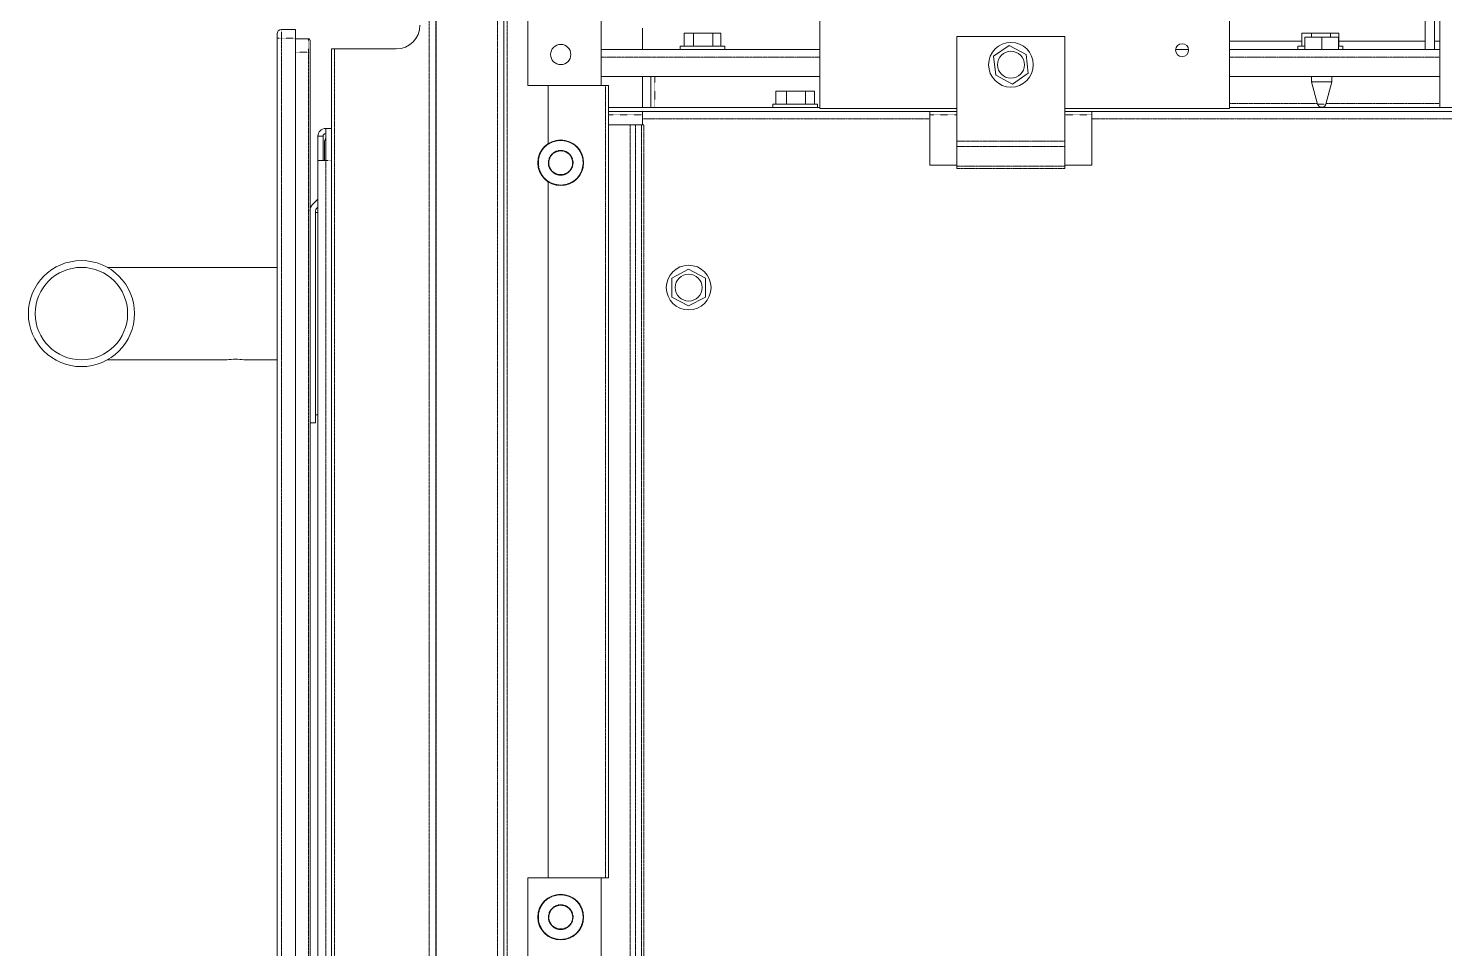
# Model space of a CAD drawing. Header units: millimetres. Extents: x 60499 to 556746, y 248297 to 497145.
# Drawn here: x 100987 to 112014, y 340169 to 347337 of the extents above; entities that cross this region are included whole.
import ezdxf

# ---------------------------------------------------------------- set-up
doc = ezdxf.new("R2010")
doc.units = ezdxf.units.MM
doc.linetypes.add('PHANTOM', pattern=[20, 10, -2, 2, -2, 2, -2])

msp = doc.modelspace()

# ---------------------------------------------------------------- linework, layer by layer
at = {"color": 7, "linetype": 'PHANTOM', "lineweight": 13, "ltscale": 0.03937}
for p, q in [((104109, 370777), (104109, 327725)), ((104161, 370777), (104161, 327725)), ((104639, 327725), (104639, 369401)), ((104715, 369401), (104715, 327725)), ((102957, 329444), (102957, 347261)), ((103167, 347151), (103167, 329503)), ((103372, 347177), (103372, 330169)), ((107149, 347111), (105447, 347111)), ((111977, 347111), (110338, 347111)), ((105481, 340720), (105481, 346892)), ((111023, 346752), (110338, 346752)), ((111977, 346752), (111091, 346752)), ((105673, 346585), (105673, 330173)), ((105715, 346585), (105715, 330173)), ((105762, 330173), (105762, 346585)), ((105769, 346631), (108007, 346631)), ((105780, 330173), (105780, 346585)), ((109267, 346631), (116405, 346631)), ((108217, 346458), (109057, 346458)), ((108217, 346416), (109057, 346416)), ((103302, 346307), (103302, 329591)), ((109057, 346264), (108217, 346264)), ((109057, 346246), (108217, 346246))]:
    msp.add_line(p, q, dxfattribs=at)
at = {"color": 7, "lineweight": 13, "ltscale": 0.03937}
for p, q in [((104159, 370777), (104159, 327725)), ((104689, 327725), (104689, 369401)), ((104875, 348068), (104875, 346892)), ((105447, 346892), (105447, 348068)), ((107149, 346713), (107149, 347825)), ((110338, 346713), (110338, 347629)), ((111977, 346721), (111977, 347629)), ((102924, 329444), (102924, 347261)), ((103067, 329444), (103067, 347261)), ((109057, 347273), (108217, 347273)), ((108217, 347273), (108217, 346458)), ((109057, 347273), (109057, 346458)), ((103180, 347151), (103180, 329503)), ((103348, 330193), (103348, 347177)), ((105447, 347172), (107149, 347172)), ((110338, 347172), (111977, 347172)), ((111189, 347238), (111862, 347238)), ((105447, 346962), (107149, 346962)), ((110338, 346962), (111977, 346962)), ((105505, 346892), (105505, 340720)), ((107149, 346721), (105505, 346721)), ((107149, 346713), (108217, 346713)), ((109057, 346713), (110338, 346713)), ((113802, 346721), (110338, 346721)), ((105505, 346690), (108217, 346690)), ((109057, 346690), (116615, 346690)), ((103241, 329591), (103241, 346307)), ((105033, 346142), (105033, 340720)), ((103223, 345916), (103223, 344265)), ((102924, 345475), (101603, 345475)), ((102924, 345475), (101603, 345475)), ((102535, 344755), (101603, 344755))]:
    msp.add_line(p, q, dxfattribs=at)
at = {"color": 7, "lineweight": 13, "ltscale": 0.013613}
for p, q in [((111862, 347172), (111862, 347629)), ((111936, 347172), (111936, 347629))]:
    msp.add_line(p, q, dxfattribs=at)
at = {"color": 7, "lineweight": 13, "ltscale": 0.000999991}
msp.add_line((102924, 347294), (102924, 347261), dxfattribs=at)
at = {"color": 7, "linetype": 'PHANTOM', "lineweight": 13, "ltscale": 0.001}
msp.add_line((102924, 347261), (102957, 347261), dxfattribs=at)
at = {"color": 7, "linetype": 'PHANTOM', "lineweight": 13, "ltscale": 1.57422e-05}
msp.add_line((102957, 347328), (102957, 347328), dxfattribs=at)
at = {"color": 7, "linetype": 'PHANTOM', "lineweight": 13, "ltscale": 0.002}
msp.add_line((102957, 347328), (102957, 347261), dxfattribs=at)
at = {"color": 7, "lineweight": 13, "ltscale": 0.00325}
msp.add_line((102957, 347328), (103067, 347328), dxfattribs=at)
at = {"color": 7, "linetype": 'PHANTOM', "lineweight": 13, "ltscale": 0.00325}
msp.add_line((102957, 347261), (103067, 347261), dxfattribs=at)
at = {"color": 7, "lineweight": 13, "ltscale": 1.46585e-05}
msp.add_line((103049, 347328), (103050, 347328), dxfattribs=at)
at = {"color": 7, "lineweight": 13, "ltscale": 0.002}
msp.add_line((103067, 347328), (103067, 347261), dxfattribs=at)
at = {"color": 7, "lineweight": 13, "ltscale": 0.003}
for p, q in [((103067, 347256), (103167, 347256)), ((106093, 347198), (106093, 347298)), ((106167, 347198), (106167, 347298)), ((106315, 347198), (106315, 347298)), ((106378, 347198), (106378, 347298)), ((110903, 347198), (110903, 347298)), ((111189, 347198), (111189, 347298)), ((106807, 346747), (106807, 346847)), ((106890, 346747), (106890, 346847)), ((107038, 346747), (107038, 346847)), ((107108, 346747), (107108, 346847))]:
    msp.add_line(p, q, dxfattribs=at)
at = {"color": 7, "linetype": 'PHANTOM', "lineweight": 13, "ltscale": 0.003125}
msp.add_line((103167, 347256), (103167, 347151), dxfattribs=at)
at = {"color": 7, "lineweight": 13, "ltscale": 0.004925}
msp.add_line((105769, 347337), (105769, 347172), dxfattribs=at)
at = {"color": 7, "lineweight": 13, "ltscale": 0.002203}
for p, q in [((106093, 347298), (106167, 347298)), ((110903, 347298), (110977, 347298))]:
    msp.add_line(p, q, dxfattribs=at)
at = {"color": 7, "lineweight": 13, "ltscale": 0.004401}
for p, q in [((106167, 347298), (106315, 347298)), ((110977, 347298), (111125, 347298))]:
    msp.add_line(p, q, dxfattribs=at)
at = {"color": 7, "lineweight": 13, "ltscale": 0.001889}
for p, q in [((106315, 347298), (106378, 347298)), ((111125, 347298), (111189, 347298))]:
    msp.add_line(p, q, dxfattribs=at)
at = {"color": 7, "lineweight": 13, "ltscale": 0.0039}
for p, q in [((110926, 347268), (111057, 347268)), ((111057, 347268), (111188, 347268))]:
    msp.add_line(p, q, dxfattribs=at)
at = {"color": 7, "lineweight": 13, "ltscale": 0.002875}
for p, q in [((110926, 347172), (110926, 347268)), ((111057, 347172), (111057, 347268)), ((111188, 347172), (111188, 347268))]:
    msp.add_line(p, q, dxfattribs=at)
at = {"color": 7, "lineweight": 13, "ltscale": 0.000899968}
for p, q in [((110977, 347268), (110977, 347298)), ((111125, 347268), (111125, 347298))]:
    msp.add_line(p, q, dxfattribs=at)
at = {"color": 7, "linetype": 'PHANTOM', "lineweight": 13, "ltscale": 0.003}
msp.add_line((103067, 347151), (103167, 347151), dxfattribs=at)
at = {"color": 7, "linetype": 'PHANTOM', "lineweight": 13, "ltscale": 0.000375102}
msp.add_line((103167, 347151), (103180, 347151), dxfattribs=at)
at = {"color": 7, "lineweight": 13, "ltscale": 0.00275}
msp.add_line((103180, 347244), (103180, 347151), dxfattribs=at)
at = {"color": 7, "lineweight": 13, "ltscale": 0.000712477}
for p, q in [((103372, 347177), (103348, 347177)), ((105481, 346892), (105505, 346892)), ((105481, 340720), (105505, 340720))]:
    msp.add_line(p, q, dxfattribs=at)
at = {"color": 7, "lineweight": 13, "ltscale": 0.018457}
msp.add_line((103348, 347177), (103348, 346557), dxfattribs=at)
at = {"color": 7, "lineweight": 13, "ltscale": 0.014294}
msp.add_line((103372, 347177), (103852, 347177), dxfattribs=at)
at = {"color": 7, "lineweight": 13, "ltscale": 0.005384}
msp.add_line((106242, 347198), (106062, 347198), dxfattribs=at)
at = {"color": 7, "lineweight": 13, "ltscale": 0.000775014}
for p, q in [((106062, 347172), (106062, 347198)), ((106409, 347172), (106409, 347198)), ((110872, 347172), (110872, 347198)), ((111220, 347172), (111220, 347198)), ((106784, 346721), (106784, 346747)), ((107131, 346721), (107131, 346747))]:
    msp.add_line(p, q, dxfattribs=at)
at = {"color": 7, "lineweight": 13, "ltscale": 4.32533e-06}
msp.add_line((106062, 347172), (106062, 347172), dxfattribs=at)
at = {"color": 7, "lineweight": 13, "ltscale": 0.001662}
msp.add_line((106118, 347172), (106062, 347172), dxfattribs=at)
at = {"color": 7, "lineweight": 13, "ltscale": 0.003717}
msp.add_line((106242, 347172), (106118, 347172), dxfattribs=at)
at = {"color": 7, "lineweight": 13, "ltscale": 0.004966}
msp.add_line((106242, 347198), (106409, 347198), dxfattribs=at)
at = {"color": 7, "lineweight": 13, "ltscale": 0.003595}
msp.add_line((106363, 347172), (106242, 347172), dxfattribs=at)
at = {"color": 7, "lineweight": 13, "ltscale": 0.001371}
msp.add_line((106409, 347172), (106363, 347172), dxfattribs=at)
at = {"color": 7, "lineweight": 13, "ltscale": 0.004405}
for p, q in [((108624, 347203), (108502, 347120)), ((108755, 347134), (108624, 347203)), ((108502, 347120), (108519, 346973)), ((108772, 346987), (108755, 347134)), ((108519, 346973), (108650, 346903)), ((108650, 346903), (108772, 346987)), ((106890, 346847), (107038, 346847)), ((106128, 345460), (105997, 345392)), ((105997, 345392), (105997, 345244)), ((106259, 345392), (106128, 345460)), ((106259, 345244), (106259, 345392)), ((105997, 345244), (106128, 345175)), ((106128, 345175), (106259, 345244))]:
    msp.add_line(p, q, dxfattribs=at)
at = {"color": 7, "lineweight": 13, "ltscale": 0.002987}
msp.add_line((109920, 347172), (110020, 347172), dxfattribs=at)
at = {"color": 7, "lineweight": 13, "ltscale": 0.016843}
msp.add_line((110338, 347238), (110903, 347238), dxfattribs=at)
at = {"color": 7, "lineweight": 13, "ltscale": 0.001595}
msp.add_line((110926, 347198), (110872, 347198), dxfattribs=at)
at = {"color": 7, "lineweight": 13, "ltscale": 4.20518e-06}
msp.add_line((110872, 347172), (110872, 347172), dxfattribs=at)
at = {"color": 7, "lineweight": 13, "ltscale": 0.001591}
msp.add_line((110926, 347172), (110872, 347172), dxfattribs=at)
at = {"color": 7, "lineweight": 13, "ltscale": 0.000955176}
for p, q in [((111188, 347198), (111220, 347198)), ((111220, 347172), (111188, 347172))]:
    msp.add_line(p, q, dxfattribs=at)
at = {"color": 7, "lineweight": 13, "ltscale": 0.001227}
msp.add_line((111936, 347238), (111977, 347238), dxfattribs=at)
at = {"color": 7, "lineweight": 13, "ltscale": 0.007175}
for p, q in [((105769, 346962), (105769, 346721)), ((105833, 346962), (105833, 346721))]:
    msp.add_line(p, q, dxfattribs=at)
at = {"color": 7, "linetype": 'PHANTOM', "lineweight": 13, "ltscale": 0.007175}
msp.add_line((105865, 346721), (105865, 346962), dxfattribs=at)
at = {"color": 7, "lineweight": 13, "ltscale": 0.001197}
for p, q in [((110977, 346962), (110977, 346921)), ((111136, 346962), (111136, 346921))]:
    msp.add_line(p, q, dxfattribs=at)
at = {"color": 7, "lineweight": 13, "ltscale": 0.004725}
msp.add_line((110977, 346921), (111136, 346921), dxfattribs=at)
at = {"color": 7, "lineweight": 13, "ltscale": 0.005396}
for p, q in [((110977, 346921), (111024, 346746)), ((111136, 346921), (111089, 346746))]:
    msp.add_line(p, q, dxfattribs=at)
at = {"color": 7, "lineweight": 13, "ltscale": 0.0047}
for p, q in [((105033, 346892), (104875, 346892)), ((105033, 340720), (104875, 340720))]:
    msp.add_line(p, q, dxfattribs=at)
at = {"color": 7, "lineweight": 13, "ltscale": 0.01351}
msp.add_line((105033, 346892), (105033, 346438), dxfattribs=at)
at = {"color": 7, "lineweight": 13, "ltscale": 0.013338}
for p, q in [((105481, 346892), (105033, 346892)), ((105481, 340720), (105033, 340720))]:
    msp.add_line(p, q, dxfattribs=at)
at = {"color": 7, "lineweight": 13, "ltscale": 1.24954e-05}
msp.add_line((105482, 346892), (105481, 346892), dxfattribs=at)
at = {"color": 7, "lineweight": 13, "ltscale": 0.002472}
msp.add_line((106807, 346847), (106890, 346847), dxfattribs=at)
at = {"color": 7, "lineweight": 13, "ltscale": 0.002079}
msp.add_line((107038, 346847), (107108, 346847), dxfattribs=at)
at = {"color": 7, "lineweight": 13, "ltscale": 0.009737}
msp.add_line((107111, 346747), (106784, 346747), dxfattribs=at)
at = {"color": 7, "lineweight": 13, "ltscale": 0.000221913}
msp.add_line((106791, 346721), (106784, 346721), dxfattribs=at)
at = {"color": 7, "lineweight": 13, "ltscale": 0.002511}
msp.add_line((106875, 346721), (106791, 346721), dxfattribs=at)
at = {"color": 7, "lineweight": 13, "ltscale": 0.003941}
msp.add_line((107008, 346721), (106875, 346721), dxfattribs=at)
at = {"color": 7, "lineweight": 13, "ltscale": 0.003063}
msp.add_line((107111, 346721), (107008, 346721), dxfattribs=at)
at = {"color": 7, "lineweight": 13, "ltscale": 0.000612634}
for p, q in [((107111, 346747), (107131, 346747)), ((107131, 346721), (107111, 346721))]:
    msp.add_line(p, q, dxfattribs=at)
at = {"color": 7, "linetype": 'PHANTOM', "lineweight": 13, "ltscale": 0.000965869}
for p, q in [((111024, 346746), (111057, 346746)), ((111057, 346746), (111089, 346746))]:
    msp.add_line(p, q, dxfattribs=at)
at = {"color": 7, "lineweight": 13, "ltscale": 0.000187551}
for p, q in [((111057, 346722), (111050, 346722)), ((111063, 346722), (111057, 346722))]:
    msp.add_line(p, q, dxfattribs=at)
at = {"color": 7, "linetype": 'PHANTOM', "lineweight": 13, "ltscale": 0.007866}
msp.add_line((105505, 346664), (105769, 346664), dxfattribs=at)
at = {"color": 7, "lineweight": 13, "ltscale": 0.004996}
msp.add_line((105505, 346585), (105673, 346585), dxfattribs=at)
at = {"color": 7, "lineweight": 13, "ltscale": 0.001248}
for p, q in [((105673, 346585), (105715, 346585)), ((108217, 346416), (108217, 346458)), ((109057, 346416), (109057, 346458))]:
    msp.add_line(p, q, dxfattribs=at)
at = {"color": 7, "lineweight": 13, "ltscale": 0.001395}
msp.add_line((105715, 346585), (105762, 346585), dxfattribs=at)
at = {"color": 7, "lineweight": 13, "ltscale": 0.000548115}
msp.add_line((105780, 346585), (105762, 346585), dxfattribs=at)
at = {"color": 7, "lineweight": 13, "ltscale": 0.001765}
for p, q in [((105769, 346631), (105769, 346690)), ((108007, 346631), (108007, 346690)), ((109267, 346690), (109267, 346631))]:
    msp.add_line(p, q, dxfattribs=at)
at = {"color": 7, "lineweight": 13, "ltscale": 0.00136}
msp.add_line((105769, 346585), (105769, 346631), dxfattribs=at)
at = {"color": 7, "lineweight": 13, "ltscale": 0.000321035}
msp.add_line((105780, 346585), (105769, 346585), dxfattribs=at)
at = {"color": 7, "linetype": 'PHANTOM', "lineweight": 13, "ltscale": 0.00625}
for p, q in [((108007, 346664), (108217, 346664)), ((109057, 346664), (109267, 346664))]:
    msp.add_line(p, q, dxfattribs=at)
at = {"color": 7, "lineweight": 13, "ltscale": 0.010735}
for p, q in [((108007, 346631), (108007, 346270)), ((109267, 346270), (109267, 346631))]:
    msp.add_line(p, q, dxfattribs=at)
at = {"color": 7, "lineweight": 13, "ltscale": 0.00565}
for p, q in [((103241, 346497), (103241, 346307)), ((103282, 346307), (103282, 346497))]:
    msp.add_line(p, q, dxfattribs=at)
at = {"color": 7, "lineweight": 13, "ltscale": 0.0012}
for p, q in [((103282, 346497), (103241, 346497)), ((103302, 346557), (103302, 346517))]:
    msp.add_line(p, q, dxfattribs=at)
at = {"color": 7, "lineweight": 13, "ltscale": 0.00745}
msp.add_line((103302, 346307), (103302, 346557), dxfattribs=at)
at = {"color": 7, "lineweight": 13, "ltscale": 0.000600019}
for p, q in [((103302, 346557), (103322, 346557)), ((103322, 346557), (103302, 346557))]:
    msp.add_line(p, q, dxfattribs=at)
at = {"color": 7, "lineweight": 13, "ltscale": 0.000599899}
msp.add_line((103322, 346557), (103302, 346557), dxfattribs=at)
at = {"color": 7, "lineweight": 13, "ltscale": 0.000768586}
msp.add_line((103322, 346557), (103348, 346557), dxfattribs=at)
at = {"color": 7, "lineweight": 13, "ltscale": 0.004185}
msp.add_line((103294, 346448), (103294, 346307), dxfattribs=at)
at = {"color": 7, "lineweight": 13, "ltscale": 0.004516}
for p, q in [((108217, 346416), (108217, 346264)), ((109057, 346416), (109057, 346264))]:
    msp.add_line(p, q, dxfattribs=at)
at = {"color": 7, "lineweight": 13, "ltscale": 0.0018}
msp.add_line((103241, 346307), (103302, 346307), dxfattribs=at)
at = {"color": 7, "linetype": 'PHANTOM', "lineweight": 13, "ltscale": 0.001369}
msp.add_line((103348, 346307), (103302, 346307), dxfattribs=at)
at = {"color": 7, "lineweight": 13, "ltscale": 0.00625}
for p, q in [((108007, 346270), (108217, 346270)), ((109057, 346270), (109267, 346270))]:
    msp.add_line(p, q, dxfattribs=at)
at = {"color": 7, "lineweight": 13, "ltscale": 0.000547995}
for p, q in [((108217, 346264), (108217, 346246)), ((109057, 346264), (109057, 346246))]:
    msp.add_line(p, q, dxfattribs=at)
at = {"color": 7, "lineweight": 13, "ltscale": 0.00073104}
msp.add_line((109057, 346270), (109057, 346246), dxfattribs=at)
at = {"color": 7, "lineweight": 13, "ltscale": 0.001726}
msp.add_line((103200, 345965), (103241, 346006), dxfattribs=at)
at = {"color": 7, "lineweight": 13, "ltscale": 0.000435534}
msp.add_line((103241, 345945), (103231, 345934), dxfattribs=at)
at = {"color": 7, "lineweight": 13, "ltscale": 0.000535019}
for p, q in [((103241, 345902), (103223, 345902)), ((103241, 344328), (103223, 344328))]:
    msp.add_line(p, q, dxfattribs=at)
at = {"color": 7, "lineweight": 13, "ltscale": 0.007672}
msp.add_line((102924, 344755), (102666, 344755), dxfattribs=at)
at = {"color": 7, "lineweight": 13, "ltscale": 0.00129}
msp.add_line((103223, 344265), (103180, 344265), dxfattribs=at)
at = {"color": 7, "lineweight": 13, "ltscale": 0.01875}
for p, q in [((104875, 340720), (104875, 340090)), ((105447, 340090), (105447, 340720))]:
    msp.add_line(p, q, dxfattribs=at)
at = {"color": 7, "lineweight": 13, "ltscale": 0.03937}
for centre, radius in [((105132, 347133), 78.9), ((108637, 347053), 174), ((108637, 347053), 105), ((109970, 347167), 50.4), ((105132, 346290), 178), ((101400, 345115), 413), ((101400, 345115), 413), ((106128, 345318), 174), ((101400, 345115), 360), ((106128, 345318), 105), ((105132, 340415), 178)]:
    msp.add_circle(centre, radius, dxfattribs=at)
at = {"color": 7, "linetype": 'PHANTOM', "lineweight": 13, "ltscale": 0.03937}
for centre, radius in [((105132, 346290), 174), ((105132, 346290), 96.3), ((105132, 346290), 92.5), ((105132, 340415), 174), ((105132, 340415), 96.3), ((105132, 340415), 92.5)]:
    msp.add_circle(centre, radius, dxfattribs=at)
at = {"color": 7, "lineweight": 13, "ltscale": 0.03937}
for centre, radius, start, end in [((103852, 347361), 184, 270, 0), ((102957, 347294), 33.6, 90, 180), ((103167, 347244), 12.6, 0, 90), ((111057, 346755), 33.6, 195, 259.1931), ((111057, 346755), 33.6, 280.8069, 345), ((103302, 346497), 60.5, 90, 180), ((103302, 346497), 20.2, 90, 180), ((103363, 346448), 69.4, 152.8514, 180), ((103249, 345916), 69.4, 135, 180), ((103249, 345916), 26, 135, 180), ((102600, 344400), 360, 79.512, 100.488), ((102600, 344400), 360, 79.512, 100.488)]:
    msp.add_arc(centre, radius, start, end, dxfattribs=at)

doc.saveas('drawing.dxf')
